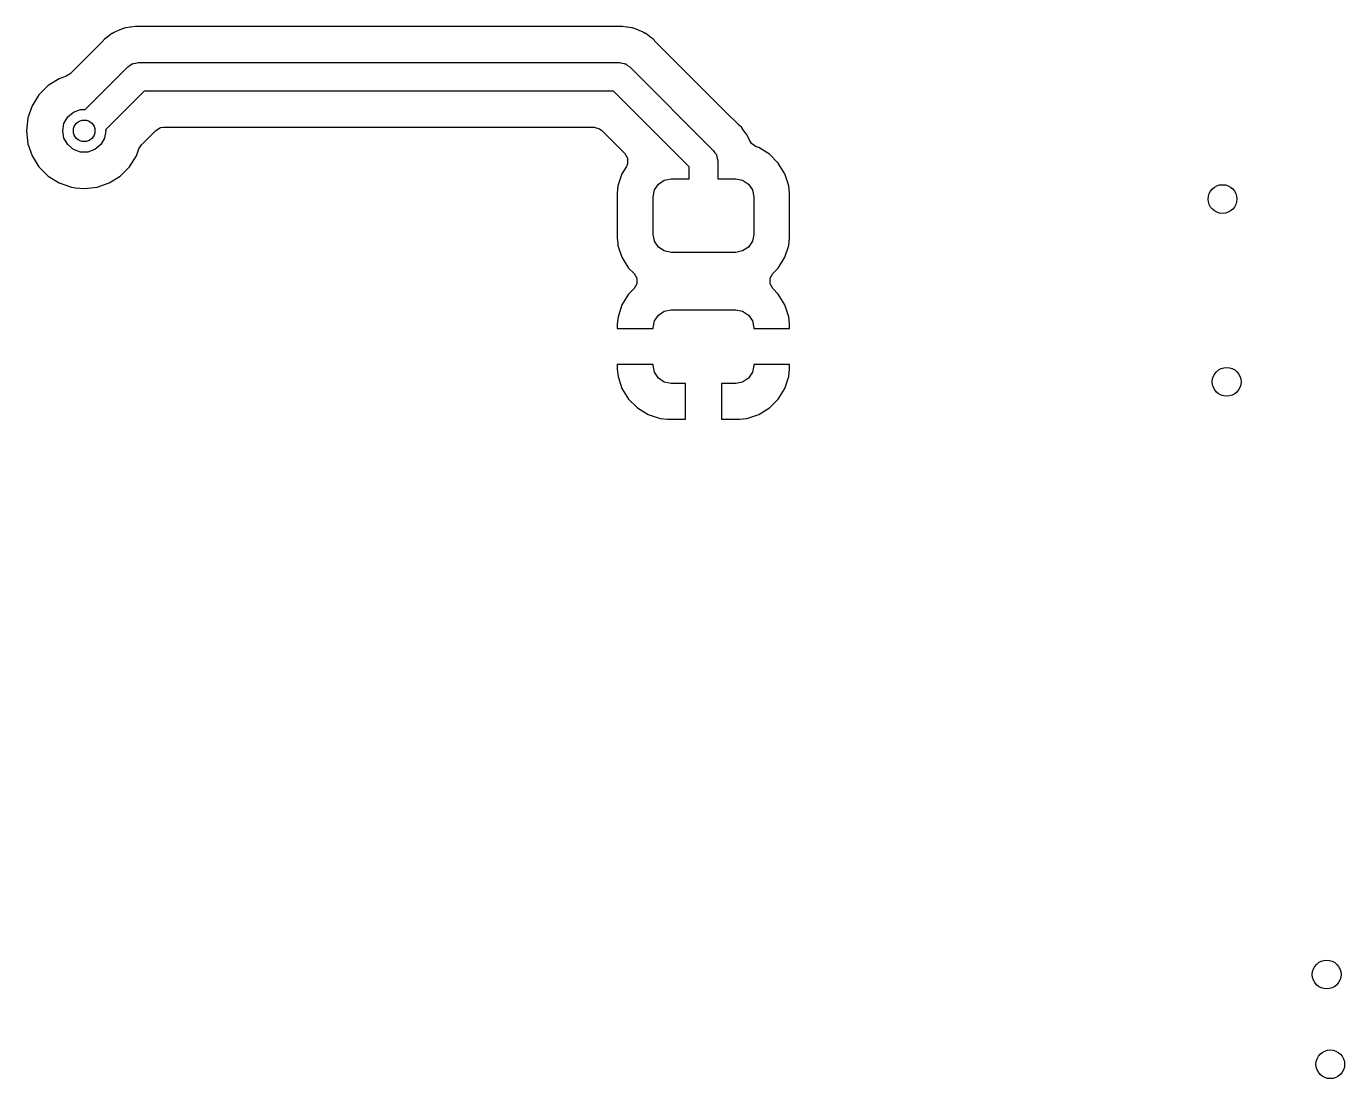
# Model space of a CAD drawing. Extents: x 44 to 146, y -87 to -25.
# Drawn here: x 58.64 to 77, y -55.2 to -40.55 of the extents above; entities that cross this region are included whole.
import ezdxf

# ---------------------------------------------------------------- set-up
doc = ezdxf.new("R2010")
doc.units = 0
doc.layers.add('BLACK', color=7, linetype='CONTINUOUS')

msp = doc.modelspace()

# ---------------------------------------------------------------- linework, layer by layer
at = {"layer": 'BLACK', "linetype": 'CONTINUOUS'}
for p, q in [((60.031526, -40.56446), (60.024171, -40.567249)), ((60.031527, -40.564459), (60.031526, -40.56446)), ((60.09046, -40.557303), (60.031527, -40.564459)), ((60.09935, -40.55595), (60.09046, -40.557303)), ((60.157791, -40.545242), (60.09935, -40.55595)), ((60.157793, -40.545242), (60.157791, -40.545242)), ((60.157794, -40.545242), (60.157793, -40.545242)), ((60.217073, -40.548828), (60.157794, -40.545242)), ((60.226069, -40.5491), (60.217073, -40.548828)), ((66.877931, -40.5491), (60.226069, -40.5491)), ((66.886926, -40.548828), (66.877931, -40.5491)), ((66.946206, -40.545242), (66.886926, -40.548828)), ((66.946207, -40.545242), (66.946206, -40.545242)), ((67.004648, -40.55595), (66.946207, -40.545242)), ((67.013539, -40.557303), (67.004648, -40.55595)), ((67.07247, -40.564459), (67.013539, -40.557303)), ((67.072477, -40.564461), (67.07247, -40.564459)), ((67.079827, -40.567248), (67.072477, -40.564461)), ((59.73247, -40.721417), (59.693098, -40.765859)), ((59.78134, -40.687684), (59.73247, -40.721417)), ((59.788583, -40.682354), (59.78134, -40.687684)), ((59.83534, -40.645724), (59.788583, -40.682354)), ((59.835346, -40.64572), (59.83534, -40.645724)), ((59.842518, -40.642492), (59.835346, -40.64572)), ((59.865989, -40.629254), (59.842518, -40.642492)), ((59.872465, -40.624784), (59.865989, -40.629254)), ((59.879284, -40.622198), (59.872465, -40.624784)), ((59.905205, -40.612367), (59.879284, -40.622198)), ((59.927997, -40.603723), (59.905205, -40.612367)), ((59.936309, -40.60028), (59.927997, -40.603723)), ((59.990473, -40.575903), (59.936309, -40.60028)), ((59.998214, -40.574484), (59.990473, -40.575903)), ((60.024171, -40.567249), (59.998214, -40.574484)), ((67.105785, -40.574484), (67.079827, -40.567248)), ((67.113525, -40.575903), (67.105785, -40.574484)), ((67.113535, -40.575906), (67.113525, -40.575903)), ((67.167692, -40.60028), (67.113535, -40.575906)), ((67.176006, -40.603724), (67.167692, -40.60028)), ((67.231529, -40.624781), (67.176006, -40.603724)), ((67.233302, -40.626005), (67.231529, -40.624781)), ((67.238, -40.629248), (67.233302, -40.626005)), ((67.26149, -40.642496), (67.238, -40.629248)), ((67.268653, -40.64572), (67.26149, -40.642496)), ((67.268657, -40.645722), (67.268653, -40.64572)), ((67.268658, -40.645723), (67.268657, -40.645722)), ((67.26866, -40.645724), (67.268658, -40.645723)), ((67.315408, -40.682348), (67.26866, -40.645724)), ((67.322655, -40.68768), (67.315408, -40.682348)), ((67.371522, -40.721411), (67.322655, -40.68768)), ((67.371528, -40.721416), (67.371522, -40.721411)), ((67.371529, -40.721417), (67.371528, -40.721416)), ((67.410917, -40.765877), (67.371529, -40.721417)), ((59.68693, -40.772411), (59.254743, -41.204598)), ((59.693098, -40.765859), (59.68693, -40.772411)), ((67.41707, -40.772413), (67.410917, -40.765877)), ((68.394657, -41.75), (67.41707, -40.772413)), ((59.4626, -41.704558), (60.058979, -41.108179)), ((60.058979, -41.108179), (60.087387, -41.090328)), ((60.087387, -41.090328), (60.113623, -41.069406)), ((60.113623, -41.069406), (60.124712, -41.066874)), ((60.124712, -41.066874), (60.134344, -41.060823)), ((60.134344, -41.060823), (60.167686, -41.057066)), ((60.167686, -41.057066), (60.2004, -41.0496)), ((60.2004, -41.0496), (66.9036, -41.0496)), ((66.9036, -41.0496), (66.936313, -41.057066)), ((66.936313, -41.057066), (66.969656, -41.060823)), ((66.969656, -41.060823), (66.979287, -41.066874)), ((66.979287, -41.066874), (66.990377, -41.069406)), ((66.990377, -41.069406), (67.016612, -41.090328)), ((67.016612, -41.090328), (67.045021, -41.108179)), ((67.045021, -41.108179), (68.213421, -42.276579)), ((59.100479, -41.274209), (58.947738, -41.370184)), ((59.198596, -41.239877), (59.100479, -41.274209)), ((59.254743, -41.204598), (59.198596, -41.239877)), ((58.947738, -41.370184), (58.820184, -41.497738)), ((60.283242, -41.4496), (59.747428, -41.985413)), ((66.820758, -41.4496), (60.283242, -41.4496)), ((67.872, -42.500842), (66.820758, -41.4496)), ((58.724211, -41.650477), (58.664631, -41.820747)), ((58.820184, -41.497738), (58.724211, -41.650477)), ((58.664631, -41.820747), (58.644435, -41.999998)), ((59.168092, -41.897394), (59.220187, -41.807164)), ((59.220187, -41.807164), (59.3, -41.740192)), ((59.3, -41.740192), (59.397906, -41.704558)), ((59.397906, -41.704558), (59.4626, -41.704558)), ((68.549185, -41.904528), (68.394657, -41.75)), ((58.644435, -41.999998), (58.644435, -42.000001)), ((58.644435, -42.000001), (58.664631, -42.179252)), ((59.15, -42), (59.168092, -41.897394)), ((59.168092, -42.102606), (59.15, -42)), ((59.75, -42), (59.731908, -42.102606)), ((59.747428, -41.985413), (59.75, -42)), ((60.245402, -42.195254), (60.446917, -41.993741)), ((60.446917, -41.993741), (60.513712, -41.955177)), ((60.513712, -41.955177), (60.552275, -41.9501)), ((60.552275, -41.9501), (66.551725, -41.9501)), ((66.551725, -41.9501), (66.626225, -41.970062)), ((66.626225, -41.970062), (66.657084, -41.993741)), ((66.657084, -41.993741), (66.977607, -42.314264)), ((68.555722, -41.910682), (68.549185, -41.904528)), ((68.600183, -41.950071), (68.555722, -41.910682)), ((68.633927, -41.998958), (68.600183, -41.950071)), ((68.639247, -42.006188), (68.633927, -41.998958)), ((68.653059, -42.023817), (68.639247, -42.006188)), ((68.675874, -42.052938), (68.653059, -42.023817)), ((58.664631, -42.179252), (58.664631, -42.179254)), ((58.664631, -42.179254), (58.664632, -42.179255)), ((58.664632, -42.179255), (58.724211, -42.349522)), ((59.220187, -42.192836), (59.168092, -42.102606)), ((59.3, -42.259808), (59.220187, -42.192836)), ((59.679813, -42.192836), (59.6, -42.259808)), ((59.731908, -42.102606), (59.679813, -42.192836)), ((60.210122, -42.2514), (60.245402, -42.195254)), ((68.675878, -42.052943), (68.675874, -42.052938)), ((68.679101, -42.060105), (68.675878, -42.052943)), ((68.692351, -42.083599), (68.679101, -42.060105)), ((68.696818, -42.09007), (68.692351, -42.083599)), ((68.712763, -42.132115), (68.696818, -42.09007)), ((68.740772, -42.178331), (68.712763, -42.132115)), ((68.80521, -42.220715), (68.740772, -42.178331)), ((58.724211, -42.349522), (58.820184, -42.502262)), ((59.397906, -42.295442), (59.3, -42.259808)), ((59.502094, -42.295442), (59.397906, -42.295442)), ((59.6, -42.259808), (59.502094, -42.295442)), ((60.079816, -42.502262), (60.175789, -42.349522)), ((60.175789, -42.349522), (60.210122, -42.2514)), ((66.977607, -42.314264), (67.016171, -42.381059)), ((67.016171, -42.381059), (67.016171, -42.458187)), ((68.213421, -42.276579), (68.231271, -42.304987)), ((68.231271, -42.304987), (68.252194, -42.331223)), ((68.252194, -42.331223), (68.254725, -42.342312)), ((68.254725, -42.342312), (68.260777, -42.351944)), ((68.260777, -42.351944), (68.264533, -42.385286)), ((68.264533, -42.385286), (68.272, -42.418)), ((68.841332, -42.232685), (68.80521, -42.220715)), ((68.841333, -42.232685), (68.841332, -42.232685)), ((68.841334, -42.232686), (68.841333, -42.232685)), ((68.990656, -42.324788), (68.841334, -42.232686)), ((69.114712, -42.448844), (68.990656, -42.324788)), ((58.820184, -42.502262), (58.947738, -42.629816)), ((59.952262, -42.629816), (60.079816, -42.502262)), ((66.999065, -42.497843), (66.937187, -42.598162)), ((67.016171, -42.458187), (66.999065, -42.497843)), ((67.872, -42.6675), (67.872, -42.500842)), ((68.272, -42.418), (68.272, -42.6675)), ((69.206814, -42.598166), (69.114712, -42.448844)), ((58.947738, -42.629816), (59.100478, -42.725789)), ((59.100478, -42.725789), (59.270745, -42.785368)), ((59.629255, -42.785368), (59.799522, -42.725789)), ((59.799522, -42.725789), (59.952262, -42.629816)), ((66.882001, -42.764703), (66.871598, -42.866539)), ((66.937186, -42.598166), (66.882001, -42.764701)), ((66.882001, -42.764701), (66.882001, -42.764702)), ((66.882001, -42.764702), (66.882001, -42.764703)), ((66.937187, -42.598162), (66.937186, -42.598166)), ((67.39103, -42.821829), (67.445223, -42.740723)), ((67.445223, -42.740723), (67.526329, -42.68653)), ((67.526329, -42.68653), (67.622, -42.6675)), ((67.622, -42.6675), (67.872, -42.6675)), ((68.272, -42.6675), (68.522, -42.6675)), ((68.522, -42.6675), (68.617671, -42.68653)), ((68.617671, -42.68653), (68.698777, -42.740723)), ((68.698777, -42.740723), (68.75297, -42.821829)), ((69.261999, -42.764703), (69.206814, -42.598166)), ((69.272499, -42.867492), (69.261999, -42.764703)), ((59.270745, -42.785368), (59.328364, -42.79186)), ((59.328364, -42.79186), (59.449999, -42.805565)), ((59.449999, -42.805565), (59.45, -42.805565)), ((59.45, -42.805565), (59.450001, -42.805565)), ((59.450001, -42.805565), (59.494813, -42.800515)), ((59.494813, -42.800515), (59.629255, -42.785368)), ((66.871598, -42.866539), (66.8715, -42.867495)), ((66.8715, -42.867495), (66.8715, -43.492503)), ((67.372, -42.9175), (67.39103, -42.821829)), ((67.372, -43.4425), (67.372, -42.9175)), ((68.75297, -42.821829), (68.772, -42.9175)), ((68.772, -42.9175), (68.772, -43.4425)), ((69.2725, -43.492509), (69.272499, -42.867492)), ((66.8715, -43.492503), (66.880028, -43.575984)), ((67.39103, -43.538171), (67.372, -43.4425)), ((68.772, -43.4425), (68.75297, -43.538171)), ((69.261999, -43.595297), (69.2725, -43.492509)), ((66.880028, -43.575984), (66.882001, -43.595297)), ((66.882001, -43.595297), (66.937186, -43.761834)), ((67.445223, -43.619277), (67.39103, -43.538171)), ((67.526329, -43.67347), (67.445223, -43.619277)), ((67.622, -43.6925), (67.526329, -43.67347)), ((68.617671, -43.67347), (68.522, -43.6925)), ((68.698777, -43.619277), (68.617671, -43.67347)), ((68.75297, -43.538171), (68.698777, -43.619277)), ((69.206814, -43.761834), (69.261999, -43.595297)), ((66.937186, -43.761834), (66.977804, -43.827686)), ((66.977804, -43.827686), (67.029288, -43.911156)), ((68.522, -43.6925), (67.622, -43.6925)), ((69.114712, -43.911156), (69.206814, -43.761834)), ((67.029288, -43.911156), (67.105627, -43.987495)), ((67.105627, -43.987495), (67.144191, -44.05429)), ((68.999809, -44.05429), (69.038373, -43.987495)), ((69.038373, -43.987495), (69.072019, -43.953849)), ((69.072019, -43.953849), (69.114712, -43.911156)), ((67.105627, -44.198213), (67.02968, -44.274159)), ((67.144191, -44.131418), (67.105627, -44.198213)), ((67.144191, -44.05429), (67.144191, -44.131418)), ((68.999809, -44.131418), (68.999809, -44.05429)), ((69.038373, -44.198213), (68.999809, -44.131418)), ((69.114319, -44.274159), (69.038373, -44.198213)), ((67.02968, -44.274159), (66.937642, -44.423378)), ((69.206357, -44.423378), (69.114319, -44.274159)), ((66.882492, -44.589811), (66.872, -44.69251)), ((66.882494, -44.589802), (66.882492, -44.589811)), ((66.937642, -44.423378), (66.882494, -44.589802)), ((67.39103, -44.646829), (67.445223, -44.565723)), ((67.445223, -44.565723), (67.526329, -44.51153)), ((67.526329, -44.51153), (67.622, -44.4925)), ((67.622, -44.4925), (68.522, -44.4925)), ((68.522, -44.4925), (68.617671, -44.51153)), ((68.617671, -44.51153), (68.698777, -44.565723)), ((68.698777, -44.565723), (68.75297, -44.646829)), ((69.261505, -44.589803), (69.206357, -44.423378)), ((69.271999, -44.692526), (69.261505, -44.589803)), ((66.872, -44.69251), (66.872, -44.755)), ((66.872, -44.755), (67.372, -44.755)), ((67.372, -44.7425), (67.39103, -44.646829)), ((67.372, -44.755), (67.372, -44.7425)), ((68.75297, -44.646829), (68.772, -44.7425)), ((68.772, -44.7425), (68.772, -44.755)), ((68.772, -44.755), (69.271999, -44.755)), ((69.271999, -44.755), (69.271999, -44.692526)), ((67.372, -45.255), (66.872001, -45.255)), ((66.872001, -45.255), (66.872001, -45.317473)), ((66.872001, -45.317473), (66.882494, -45.420196)), ((67.372, -45.2675), (67.372, -45.255)), ((67.39103, -45.363171), (67.372, -45.2675)), ((68.772, -45.2675), (68.75297, -45.363171)), ((69.272, -45.255), (68.772, -45.255)), ((68.772, -45.255), (68.772, -45.2675)), ((69.261507, -45.420188), (69.271999, -45.317489)), ((69.271999, -45.317489), (69.272, -45.317479)), ((69.272, -45.317479), (69.272, -45.255)), ((66.882494, -45.420196), (66.937642, -45.586621)), ((67.445223, -45.444277), (67.39103, -45.363171)), ((67.526329, -45.49847), (67.445223, -45.444277)), ((67.622, -45.5175), (67.526329, -45.49847)), ((67.822, -45.5175), (67.622, -45.5175)), ((67.822, -46.017499), (67.822, -45.5175)), ((68.522, -45.5175), (68.322, -45.5175)), ((68.322, -45.5175), (68.322, -46.017499)), ((68.617671, -45.49847), (68.522, -45.5175)), ((68.698777, -45.444277), (68.617671, -45.49847)), ((68.75297, -45.363171), (68.698777, -45.444277)), ((69.206357, -45.586621), (69.261505, -45.420197)), ((69.261505, -45.420197), (69.261507, -45.420188)), ((66.937642, -45.586621), (67.02968, -45.73584)), ((69.114319, -45.73584), (69.206357, -45.586621)), ((67.02968, -45.73584), (67.153659, -45.859819)), ((67.153659, -45.859819), (67.302878, -45.951857)), ((68.841121, -45.951857), (68.99034, -45.859819)), ((68.99034, -45.859819), (69.114319, -45.73584)), ((67.302878, -45.951857), (67.469302, -46.007005)), ((67.469302, -46.007005), (67.469311, -46.007007)), ((67.469311, -46.007007), (67.572015, -46.017499)), ((67.572015, -46.017499), (67.822, -46.017499)), ((68.322, -46.017499), (68.571974, -46.017499)), ((68.571974, -46.017499), (68.674696, -46.007005)), ((68.674696, -46.007005), (68.841121, -45.951857))]:
    msp.add_line(p, q, dxfattribs=at)
at = {"layer": 'BLACK'}
for centre, radius in [((59.45, -42), 0.15), ((75.3, -42.95), 0.2), ((75.3572, -45.496), 0.2), ((76.75, -53.75), 0.2), ((76.8, -55), 0.2)]:
    msp.add_circle(centre, radius, dxfattribs=at)

doc.saveas('drawing.dxf')
